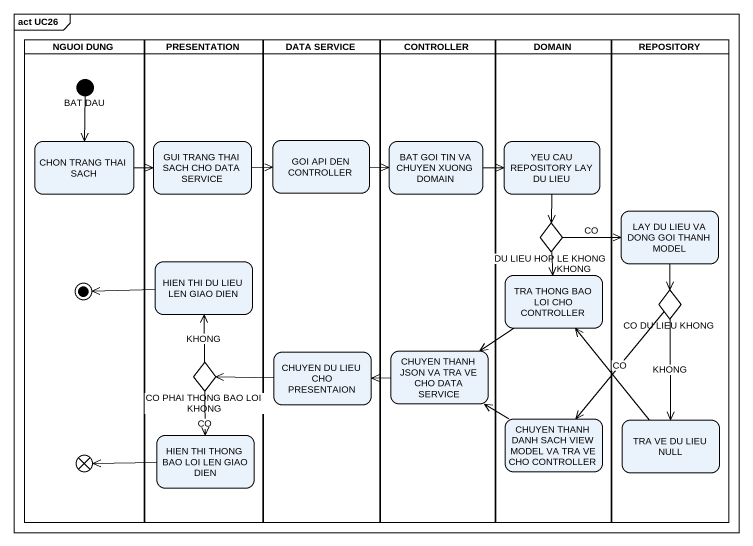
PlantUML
@startuml
mainframe act UC26
hide empty description
state "NGUOI DUNG" as NGUOI_DUNG <<partition>> {
  state "BAT DAU" as BAT_DAU <<start>>
  state "CHON TRANG THAI SACH" as CHON_TRANG_THAI_SACH
  state final1 <<end>>
  state flowfinal1 <<end>>
}
state PRESENTATION <<partition>> {
  state "GUI TRANG THAI SACH CHO DATA SERVICE" as GUI_TRANG_THAI_SACH_CHO
  state "HIEN THI DU LIEU LEN GIAO DIEN" as HIEN_THI_DU_LIEU_LEN_GIAO
  state "CO PHAI THONG BAO LOI KHONG" as CO_PHAI_THONG_BAO_LOI_KHONG <<choice>>
  state "HIEN THI THONG BAO LOI LEN GIAO DIEN" as HIEN_THI_THONG_BAO_LOI_LEN
}
state "DATA SERVICE" as DATA_SERVICE <<partition>> {
  state "GOI API DEN CONTROLLER" as GOI_API_DEN_CONTROLLER
  state "CHUYEN DU LIEU CHO PRESENTAION" as CHUYEN_DU_LIEU_CHO
}
state CONTROLLER <<partition>> {
  state "BAT GOI TIN VA CHUYEN XUONG DOMAIN" as BAT_GOI_TIN_VA_CHUYEN_XUONG
  state "CHUYEN THANH JSON VA TRA VE CHO DATA SERVICE" as CHUYEN_THANH_JSON_VA_TRA_VE
}
state DOMAIN <<partition>> {
  state "YEU CAU REPOSITORY LAY DU LIEU" as YEU_CAU_REPOSITORY_LAY_DU
  state "DU LIEU HOP LE KHONG" as DU_LIEU_HOP_LE_KHONG <<choice>>
  state "TRA THONG BAO LOI CHO CONTROLLER" as TRA_THONG_BAO_LOI_CHO
  state "CHUYEN THANH DANH SACH VIEW MODEL VA TRA VE CHO CONTROLLER" as CHUYEN_THANH_DANH_SACH_VIEW
}
state REPOSITORY <<partition>> {
  state "LAY DU LIEU VA DONG GOI THANH MODEL" as LAY_DU_LIEU_VA_DONG_GOI
  state "CO DU LIEU KHONG" as CO_DU_LIEU_KHONG <<choice>>
  state "TRA VE DU LIEU NULL" as TRA_VE_DU_LIEU_NULL
}
BAT_DAU --> CHON_TRANG_THAI_SACH
CHON_TRANG_THAI_SACH -right-> GUI_TRANG_THAI_SACH_CHO
GUI_TRANG_THAI_SACH_CHO -right-> GOI_API_DEN_CONTROLLER
GOI_API_DEN_CONTROLLER -right-> BAT_GOI_TIN_VA_CHUYEN_XUONG
BAT_GOI_TIN_VA_CHUYEN_XUONG -right-> YEU_CAU_REPOSITORY_LAY_DU
YEU_CAU_REPOSITORY_LAY_DU --> DU_LIEU_HOP_LE_KHONG
DU_LIEU_HOP_LE_KHONG -right-> LAY_DU_LIEU_VA_DONG_GOI : CO
DU_LIEU_HOP_LE_KHONG --> TRA_THONG_BAO_LOI_CHO : KHONG
LAY_DU_LIEU_VA_DONG_GOI --> CO_DU_LIEU_KHONG
HIEN_THI_DU_LIEU_LEN_GIAO -left-> final1
TRA_THONG_BAO_LOI_CHO --> CHUYEN_THANH_JSON_VA_TRA_VE
CO_DU_LIEU_KHONG --> CHUYEN_THANH_DANH_SACH_VIEW : CO
CO_DU_LIEU_KHONG --> TRA_VE_DU_LIEU_NULL : KHONG
CO_PHAI_THONG_BAO_LOI_KHONG -up-> HIEN_THI_DU_LIEU_LEN_GIAO : KHONG
CO_PHAI_THONG_BAO_LOI_KHONG --> HIEN_THI_THONG_BAO_LOI_LEN : CO
CHUYEN_DU_LIEU_CHO -left-> CO_PHAI_THONG_BAO_LOI_KHONG
CHUYEN_THANH_JSON_VA_TRA_VE -left-> CHUYEN_DU_LIEU_CHO
CHUYEN_THANH_DANH_SACH_VIEW -left-> CHUYEN_THANH_JSON_VA_TRA_VE
TRA_VE_DU_LIEU_NULL -up-> TRA_THONG_BAO_LOI_CHO
HIEN_THI_THONG_BAO_LOI_LEN -left-> flowfinal1
@enduml
